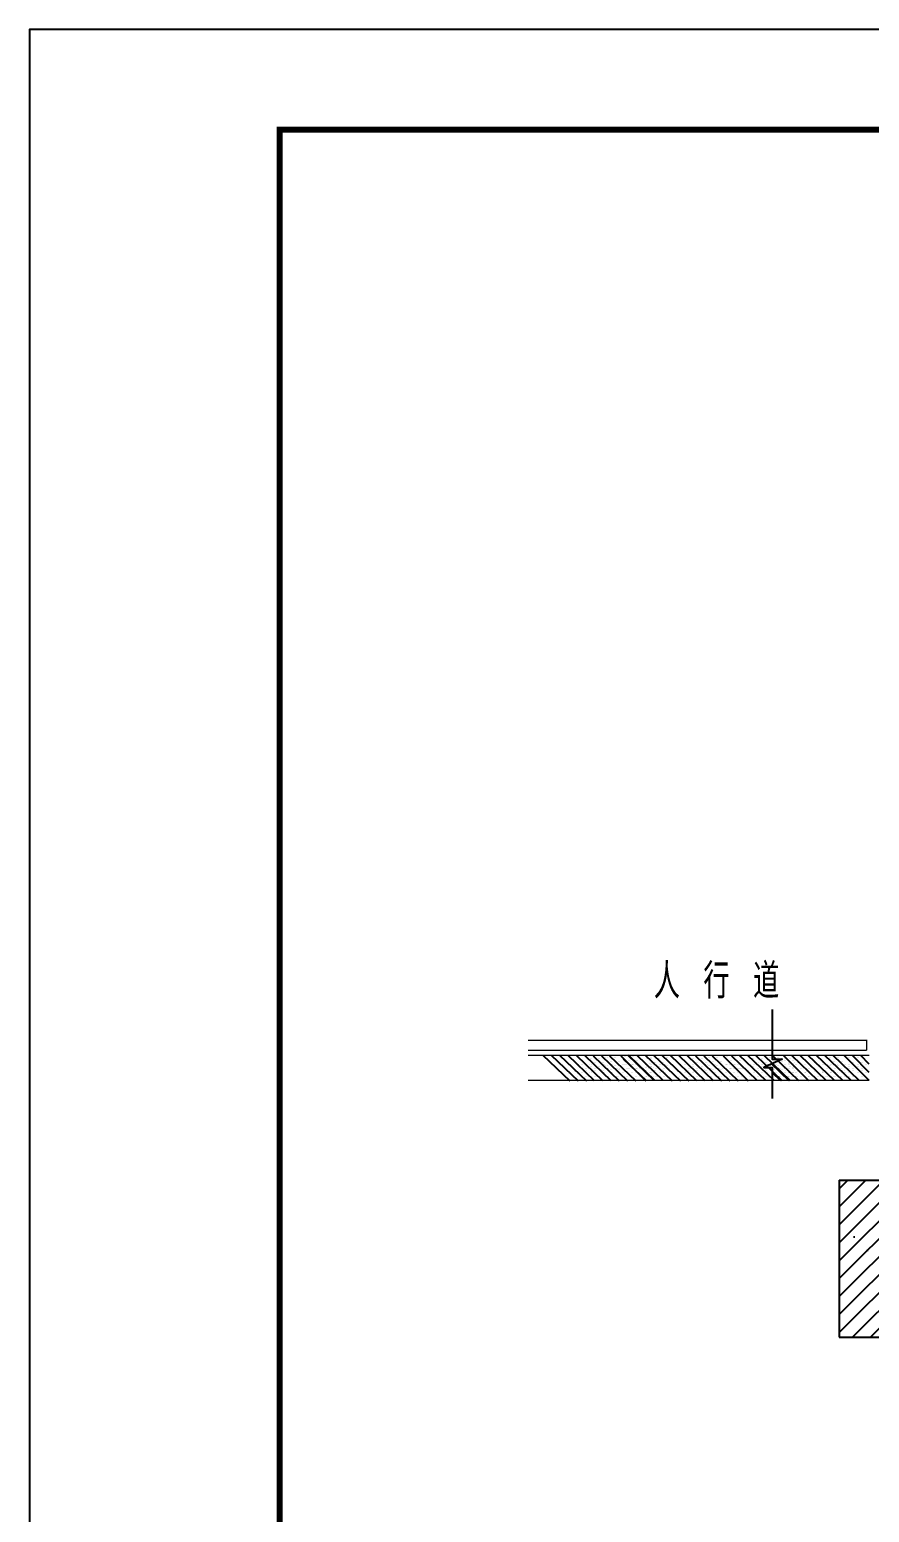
# Model space of a CAD drawing. Extents: x 755 to 3219, y -184 to 287.
# Drawn here: x 2798.8 to 2882.8, y -35.3 to 113 of the extents above; entities that cross this region are included whole.
import ezdxf

# ---------------------------------------------------------------- set-up
doc = ezdxf.new("R2010")
doc.units = 0
for name, color, linetype in [('BX', 4, 'Continuous'), ('LU', 7, 'Continuous'), ('R', 7, 'Continuous'), ('U-ANNO-TTLB', 7, 'Continuous'), ('标注', 7, 'Continuous')]:
    doc.layers.add(name, color=color, linetype=linetype)
doc.styles.add('gpshz', font='txt.shx', dxfattribs={"width": 0.75, "bigfont": 'hztxt.shx'})

msp = doc.modelspace()

# ---------------------------------------------------------------- hatches: boundary and pattern name
h = msp.add_hatch()
h.set_pattern_fill('ANSI31', color=256, scale=0.4, style=0)
h.set_pattern_definition([(45, (-610.9204, 17.6509), (-0.8980256, 0.8980256), [])])
h.paths.add_polyline_path([(2888.78, -2.25), (2888.77, -2.26), (2888.77, -2.08), (2885.89, -2.08), (2885.89, -2.31, -0.421592), (2886.1, -2.51, -1), (2885.7, -2.51, -0.406873), (2885.89, -2.31), (2885.89, -2.08), (2879.77, -2.08), (2879.77, -17.77), (2888.78, -17.77)])
h = msp.add_hatch()
h.set_pattern_fill('AR-SAND', color=256, scale=0.2, style=0)
h.set_pattern_definition([(37.5, (-610.9204, 17.651), (-0.320006, 9.788265), [0, -7.7216, 0, -8.636, 0, -8.255]), (7.5, (-610.92, 17.651), (8.990466, 14.3365), [0, -4.1656, 0, -6.9596, 0, -2.667]), (327.5, (-617.169, 17.651), (15.819847, 0.028744), [0, -2.54, 0, -9.144, 0, -11.938]), (317.5, (-617.169, 17.651), (15.27113, 4.458586), [0, -1.27, 0, -5.9944, 0, -6.858])])
h.paths.add_polyline_path([(2888.77, -2.88), (2888.77, -2.08), (2885.89, -2.08), (2885.89, -2.31, -0.421592), (2886.1, -2.51, -1), (2885.7, -2.51, -0.406873), (2885.89, -2.31), (2885.89, -2.08), (2879.77, -2.08), (2879.77, -17.77), (2888.78, -17.77), (2888.78, -2.88)])

# ---------------------------------------------------------------- linework, layer by layer
at = {"color": 8}
for p, q in [((2852.85, 7.83, 2085.19), (2850.16, 10.42, 2085.19)), ((2853.68, 7.83, 2085.19), (2850.99, 10.42, 2085.19)), ((2854.52, 7.83, 2085.19), (2851.82, 10.42, 2085.19)), ((2855.3, 7.88, 2085.19), (2852.65, 10.42, 2085.19)), ((2861.26, 7.92, 2085.19), (2858.61, 10.45, 2085.19)), ((2862.17, 7.9, 2085.19), (2859.56, 10.4, 2085.19)), ((2863.09, 7.83, 2085.19), (2860.39, 10.42, 2085.19)), ((2863.92, 7.83, 2085.19), (2861.22, 10.42, 2085.19)), ((2864.75, 7.83, 2085.19), (2862.05, 10.42, 2085.19)), ((2865.53, 7.88, 2085.19), (2862.88, 10.42, 2085.19)), ((2872.41, 7.9, 2085.19), (2869.8, 10.4, 2085.19)), ((2873.24, 7.9, 2085.19), (2870.63, 10.4, 2085.19)), ((2878.45, 7.92, 2085.19), (2875.84, 10.42, 2085.19)), ((2879.28, 7.92, 2085.19), (2876.67, 10.42, 2085.19)), ((2880.11, 7.89, 2085.19), (2877.5, 10.39, 2085.19)), ((2880.94, 7.89, 2085.19), (2878.33, 10.39, 2085.19)), ((2881.77, 7.89, 2085.19), (2879.16, 10.39, 2085.19)), ((2882.77, 7.89, 2085.19), (2880.27, 10.39, 2085.19)), ((2882.76, 8.72, 2085.19), (2881.1, 10.39, 2085.19)), ((2882.76, 9.55, 2085.19), (2881.93, 10.39, 2085.19)), ((2852.76, 9.53, 2085.19), (2852.76, 9.53, 2085.19)), ((2852.87, 9.53, 2085.19), (2852.87, 9.53, 2085.19)), ((2853.16, 9.88, 2085.19), (2853.16, 9.88, 2085.19)), ((2853.16, 9.06, 2085.19), (2853.16, 9.06, 2085.19)), ((2853.17, 9.12, 2085.19), (2853.17, 9.12, 2085.19)), ((2853.27, 9.88, 2085.19), (2853.27, 9.88, 2085.19)), ((2853.27, 9.06, 2085.19), (2853.27, 9.06, 2085.19)), ((2853.28, 9.12, 2085.19), (2853.28, 9.12, 2085.19)), ((2856.13, 7.88, 2085.19), (2853.52, 10.38, 2085.19)), ((2853.57, 9.47, 2085.19), (2853.57, 9.47, 2085.19)), ((2853.59, 9.53, 2085.19), (2853.59, 9.53, 2085.19)), ((2853.68, 9.47, 2085.19), (2853.68, 9.47, 2085.19)), ((2853.69, 9.53, 2085.19), (2853.69, 9.53, 2085.19)), ((2853.75, 10.1, 2085.19), (2853.75, 10.1, 2085.19)), ((2853.75, 9.27, 2085.19), (2853.75, 9.27, 2085.19)), ((2853.86, 10.1, 2085.19), (2853.86, 10.1, 2085.19)), ((2853.86, 9.27, 2085.19), (2853.86, 9.27, 2085.19)), ((2853.99, 9.88, 2085.19), (2853.99, 9.88, 2085.19)), ((2853.99, 9.06, 2085.19), (2853.99, 9.06, 2085.19)), ((2854, 9.12, 2085.19), (2854, 9.12, 2085.19)), ((2854.01, 9.53, 2085.19), (2854.01, 9.53, 2085.19)), ((2854.1, 9.88, 2085.19), (2854.1, 9.88, 2085.19)), ((2854.1, 9.06, 2085.19), (2854.1, 9.06, 2085.19)), ((2854.11, 9.12, 2085.19), (2854.11, 9.12, 2085.19)), ((2854.12, 9.53, 2085.19), (2854.12, 9.53, 2085.19)), ((2854.16, 9.68, 2085.19), (2854.16, 9.68, 2085.19)), ((2854.27, 9.68, 2085.19), (2854.27, 9.68, 2085.19)), ((2856.96, 7.88, 2085.19), (2854.35, 10.38, 2085.19)), ((2854.4, 9.47, 2085.19), (2854.4, 9.47, 2085.19)), ((2854.42, 9.12, 2085.19), (2854.42, 9.12, 2085.19)), ((2854.51, 9.47, 2085.19), (2854.51, 9.47, 2085.19)), ((2854.53, 9.12, 2085.19), (2854.53, 9.12, 2085.19)), ((2854.58, 10.1, 2085.19), (2854.58, 10.1, 2085.19)), ((2854.58, 9.27, 2085.19), (2854.58, 9.27, 2085.19)), ((2854.69, 10.1, 2085.19), (2854.69, 10.1, 2085.19)), ((2854.69, 9.27, 2085.19), (2854.69, 9.27, 2085.19)), ((2854.84, 9.53, 2085.19), (2854.84, 9.53, 2085.19)), ((2854.88, 10.12, 2085.19), (2854.88, 10.12, 2085.19)), ((2854.88, 9.29, 2085.19), (2854.88, 9.29, 2085.19)), ((2854.95, 9.53, 2085.19), (2854.95, 9.53, 2085.19)), ((2854.99, 10.12, 2085.19), (2854.99, 10.12, 2085.19)), ((2854.99, 9.68, 2085.19), (2854.99, 9.68, 2085.19)), ((2854.99, 9.29, 2085.19), (2854.99, 9.29, 2085.19)), ((2855.1, 9.68, 2085.19), (2855.1, 9.68, 2085.19)), ((2857.79, 7.85, 2085.19), (2855.18, 10.35, 2085.19)), ((2855.25, 9.12, 2085.19), (2855.25, 9.12, 2085.19)), ((2855.3, 9.71, 2085.19), (2855.3, 9.71, 2085.19)), ((2855.36, 9.12, 2085.19), (2855.36, 9.12, 2085.19)), ((2855.41, 9.71, 2085.19), (2855.41, 9.71, 2085.19)), ((2855.71, 10.12, 2085.19), (2855.71, 10.12, 2085.19)), ((2855.71, 9.29, 2085.19), (2855.71, 9.29, 2085.19)), ((2855.82, 10.12, 2085.19), (2855.82, 10.12, 2085.19)), ((2855.82, 9.29, 2085.19), (2855.82, 9.29, 2085.19)), ((2858.62, 7.85, 2085.19), (2856.01, 10.35, 2085.19)), ((2856.03, 8.97, 2085.19), (2856.03, 8.97, 2085.19)), ((2856.13, 9.71, 2085.19), (2856.13, 9.71, 2085.19)), ((2856.21, 9.53, 2085.19), (2856.21, 9.53, 2085.19)), ((2856.23, 9.71, 2085.19), (2856.23, 9.71, 2085.19)), ((2856.31, 9.53, 2085.19), (2856.31, 9.53, 2085.19)), ((2856.44, 10.21, 2085.19), (2856.44, 10.21, 2085.19)), ((2856.44, 9.39, 2085.19), (2856.44, 9.39, 2085.19)), ((2856.55, 10.21, 2085.19), (2856.55, 10.21, 2085.19)), ((2856.55, 9.39, 2085.19), (2856.55, 9.39, 2085.19)), ((2856.62, 9.12, 2085.19), (2856.62, 9.12, 2085.19)), ((2856.73, 9.12, 2085.19), (2856.73, 9.12, 2085.19)), ((2859.45, 7.85, 2085.19), (2856.84, 10.35, 2085.19)), ((2856.86, 9.8, 2085.19), (2856.86, 9.8, 2085.19)), ((2856.86, 8.97, 2085.19), (2856.86, 8.97, 2085.19)), ((2856.96, 9.8, 2085.19), (2856.96, 9.8, 2085.19)), ((2856.96, 8.97, 2085.19), (2856.96, 8.97, 2085.19)), ((2857.03, 9.53, 2085.19), (2857.03, 9.53, 2085.19)), ((2857.14, 9.53, 2085.19), (2857.14, 9.53, 2085.19)), ((2857.27, 10.21, 2085.19), (2857.27, 10.21, 2085.19)), ((2857.27, 9.39, 2085.19), (2857.27, 9.39, 2085.19)), ((2857.38, 10.21, 2085.19), (2857.38, 10.21, 2085.19)), ((2857.38, 9.39, 2085.19), (2857.38, 9.39, 2085.19)), ((2857.45, 9.12, 2085.19), (2857.45, 9.12, 2085.19)), ((2857.56, 9.12, 2085.19), (2857.56, 9.12, 2085.19)), ((2857.69, 9.8, 2085.19), (2857.69, 9.8, 2085.19)), ((2857.69, 8.97, 2085.19), (2857.69, 8.97, 2085.19)), ((2857.79, 9.8, 2085.19), (2857.79, 9.8, 2085.19)), ((2857.79, 8.97, 2085.19), (2857.79, 8.97, 2085.19)), ((2857.84, 9.07, 2085.19), (2857.84, 9.07, 2085.19)), ((2860.45, 7.85, 2085.19), (2857.95, 10.35, 2085.19)), ((2858.12, 9.53, 2085.19), (2858.12, 9.53, 2085.19)), ((2860.48, 7.87, 2085.19), (2858.2, 10.05, 2085.19)), ((2858.23, 9.53, 2085.19), (2858.23, 9.53, 2085.19)), ((2858.26, 9.48, 2085.19), (2858.26, 9.48, 2085.19)), ((2858.37, 9.48, 2085.19), (2858.37, 9.48, 2085.19)), ((2858.53, 9.12, 2085.19), (2858.53, 9.12, 2085.19)), ((2858.54, 9.53, 2085.19), (2858.54, 9.53, 2085.19)), ((2858.64, 9.12, 2085.19), (2858.64, 9.12, 2085.19)), ((2858.65, 9.53, 2085.19), (2858.65, 9.53, 2085.19)), ((2858.68, 9.89, 2085.19), (2858.68, 9.89, 2085.19)), ((2858.68, 9.07, 2085.19), (2858.68, 9.07, 2085.19)), ((2861.34, 7.9, 2085.19), (2858.78, 10.35, 2085.19)), ((2858.78, 9.89, 2085.19), (2858.78, 9.89, 2085.19)), ((2858.78, 9.07, 2085.19), (2858.78, 9.07, 2085.19)), ((2858.95, 9.53, 2085.19), (2858.95, 9.53, 2085.19)), ((2858.96, 9.12, 2085.19), (2858.96, 9.12, 2085.19)), ((2859.05, 9.53, 2085.19), (2859.05, 9.53, 2085.19)), ((2859.07, 9.12, 2085.19), (2859.07, 9.12, 2085.19)), ((2859.09, 9.48, 2085.19), (2859.09, 9.48, 2085.19)), ((2859.2, 9.48, 2085.19), (2859.2, 9.48, 2085.19)), ((2859.36, 9.12, 2085.19), (2859.36, 9.12, 2085.19)), ((2859.37, 9.53, 2085.19), (2859.37, 9.53, 2085.19)), ((2859.47, 9.12, 2085.19), (2859.47, 9.12, 2085.19)), ((2859.48, 9.53, 2085.19), (2859.48, 9.53, 2085.19)), ((2859.5, 9.89, 2085.19), (2859.5, 9.89, 2085.19)), ((2859.5, 9.07, 2085.19), (2859.5, 9.07, 2085.19)), ((2859.61, 9.89, 2085.19), (2859.61, 9.89, 2085.19)), ((2859.61, 9.07, 2085.19), (2859.61, 9.07, 2085.19)), ((2859.79, 9.12, 2085.19), (2859.79, 9.12, 2085.19)), ((2859.89, 9.12, 2085.19), (2859.89, 9.12, 2085.19)), ((2860.23, 9.72, 2085.19), (2860.23, 9.72, 2085.19)), ((2860.36, 9.51, 2085.19), (2860.36, 9.51, 2085.19)), ((2860.39, 9.16, 2085.19), (2860.39, 9.16, 2085.19)), ((2860.43, 8.92, 2085.19), (2860.43, 8.92, 2085.19)), ((2860.47, 9.51, 2085.19), (2860.47, 9.51, 2085.19)), ((2860.49, 9.16, 2085.19), (2860.49, 9.16, 2085.19)), ((2860.54, 10.14, 2085.19), (2860.54, 10.14, 2085.19)), ((2860.54, 9.31, 2085.19), (2860.54, 9.31, 2085.19)), ((2860.65, 10.14, 2085.19), (2860.65, 10.14, 2085.19)), ((2860.65, 9.31, 2085.19), (2860.65, 9.31, 2085.19)), ((2860.75, 9.2, 2085.19), (2860.73, 9.22, 2085.19)), ((2860.8, 9.57, 2085.19), (2860.8, 9.57, 2085.19)), ((2860.85, 10.16, 2085.19), (2860.85, 10.16, 2085.19)), ((2860.85, 9.33, 2085.19), (2860.85, 9.33, 2085.19)), ((2860.88, 10.12, 2085.19), (2860.88, 10.12, 2085.19)), ((2860.88, 9.29, 2085.19), (2860.88, 9.29, 2085.19)), ((2860.91, 9.57, 2085.19), (2860.91, 9.57, 2085.19)), ((2860.93, 9.53, 2085.19), (2860.93, 9.53, 2085.19)), ((2860.95, 10.16, 2085.19), (2860.95, 10.16, 2085.19)), ((2860.95, 9.72, 2085.19), (2860.95, 9.72, 2085.19)), ((2860.95, 9.33, 2085.19), (2860.95, 9.33, 2085.19)), ((2860.99, 10.12, 2085.19), (2860.99, 10.12, 2085.19)), ((2860.99, 9.29, 2085.19), (2860.99, 9.29, 2085.19)), ((2861.04, 9.53, 2085.19), (2861.04, 9.53, 2085.19)), ((2861.06, 9.72, 2085.19), (2861.06, 9.72, 2085.19)), ((2861.21, 9.16, 2085.19), (2861.21, 9.16, 2085.19)), ((2861.26, 9.75, 2085.19), (2861.26, 9.75, 2085.19)), ((2861.26, 8.92, 2085.19), (2861.26, 8.92, 2085.19)), ((2861.3, 9.71, 2085.19), (2861.3, 9.71, 2085.19)), ((2861.35, 9.12, 2085.19), (2861.35, 9.12, 2085.19)), ((2861.4, 9.71, 2085.19), (2861.4, 9.71, 2085.19)), ((2861.45, 9.12, 2085.19), (2861.45, 9.12, 2085.19)), ((2861.66, 9.2, 2085.19), (2861.64, 9.22, 2085.19)), ((2861.71, 10.12, 2085.19), (2861.71, 10.12, 2085.19)), ((2861.71, 9.29, 2085.19), (2861.71, 9.29, 2085.19)), ((2861.76, 9.53, 2085.19), (2861.76, 9.53, 2085.19)), ((2861.82, 10.12, 2085.19), (2861.82, 10.12, 2085.19)), ((2861.82, 9.29, 2085.19), (2861.82, 9.29, 2085.19)), ((2861.87, 9.53, 2085.19), (2861.87, 9.53, 2085.19)), ((2862.12, 8.97, 2085.19), (2862.12, 8.97, 2085.19)), ((2862.13, 9.71, 2085.19), (2862.13, 9.71, 2085.19)), ((2862.18, 9.12, 2085.19), (2862.18, 9.12, 2085.19)), ((2862.23, 9.71, 2085.19), (2862.23, 9.71, 2085.19)), ((2862.28, 9.53, 2085.19), (2862.28, 9.53, 2085.19)), ((2862.28, 9.12, 2085.19), (2862.28, 9.12, 2085.19)), ((2862.38, 9.53, 2085.19), (2862.38, 9.53, 2085.19)), ((2862.54, 10.21, 2085.19), (2862.54, 10.21, 2085.19)), ((2862.54, 9.39, 2085.19), (2862.54, 9.39, 2085.19)), ((2862.64, 10.21, 2085.19), (2862.64, 10.21, 2085.19)), ((2862.64, 9.39, 2085.19), (2862.64, 9.39, 2085.19)), ((2862.69, 9.12, 2085.19), (2862.69, 9.12, 2085.19)), ((2862.8, 9.12, 2085.19), (2862.8, 9.12, 2085.19)), ((2863, 9.53, 2085.19), (2863, 9.53, 2085.19)), ((2863.1, 9.53, 2085.19), (2863.1, 9.53, 2085.19)), ((2863.4, 9.88, 2085.19), (2863.4, 9.88, 2085.19)), ((2863.4, 9.06, 2085.19), (2863.4, 9.06, 2085.19)), ((2863.41, 9.12, 2085.19), (2863.41, 9.12, 2085.19)), ((2863.5, 9.88, 2085.19), (2863.5, 9.88, 2085.19)), ((2863.5, 9.06, 2085.19), (2863.5, 9.06, 2085.19)), ((2863.52, 9.12, 2085.19), (2863.52, 9.12, 2085.19)), ((2866.36, 7.88, 2085.19), (2863.76, 10.38, 2085.19)), ((2863.81, 9.47, 2085.19), (2863.81, 9.47, 2085.19)), ((2863.82, 9.53, 2085.19), (2863.82, 9.53, 2085.19)), ((2863.92, 9.47, 2085.19), (2863.92, 9.47, 2085.19)), ((2863.93, 9.53, 2085.19), (2863.93, 9.53, 2085.19)), ((2863.99, 10.1, 2085.19), (2863.99, 10.1, 2085.19)), ((2863.99, 9.27, 2085.19), (2863.99, 9.27, 2085.19)), ((2864.09, 10.1, 2085.19), (2864.09, 10.1, 2085.19)), ((2864.09, 9.27, 2085.19), (2864.09, 9.27, 2085.19)), ((2864.23, 9.88, 2085.19), (2864.23, 9.88, 2085.19)), ((2864.23, 9.06, 2085.19), (2864.23, 9.06, 2085.19)), ((2864.24, 9.12, 2085.19), (2864.24, 9.12, 2085.19)), ((2864.25, 9.53, 2085.19), (2864.25, 9.53, 2085.19)), ((2864.33, 9.88, 2085.19), (2864.33, 9.88, 2085.19)), ((2864.33, 9.06, 2085.19), (2864.33, 9.06, 2085.19)), ((2864.35, 9.53, 2085.19), (2864.35, 9.53, 2085.19)), ((2864.35, 9.12, 2085.19), (2864.35, 9.12, 2085.19)), ((2864.4, 9.68, 2085.19), (2864.4, 9.68, 2085.19)), ((2864.51, 9.68, 2085.19), (2864.51, 9.68, 2085.19)), ((2867.19, 7.88, 2085.19), (2864.59, 10.38, 2085.19)), ((2864.64, 9.47, 2085.19), (2864.64, 9.47, 2085.19)), ((2864.66, 9.12, 2085.19), (2864.66, 9.12, 2085.19)), ((2864.75, 9.47, 2085.19), (2864.75, 9.47, 2085.19)), ((2864.77, 9.12, 2085.19), (2864.77, 9.12, 2085.19)), ((2864.82, 10.1, 2085.19), (2864.82, 10.1, 2085.19)), ((2864.82, 9.27, 2085.19), (2864.82, 9.27, 2085.19)), ((2864.92, 10.1, 2085.19), (2864.92, 10.1, 2085.19)), ((2864.92, 9.27, 2085.19), (2864.92, 9.27, 2085.19)), ((2865.08, 9.53, 2085.19), (2865.08, 9.53, 2085.19)), ((2865.12, 10.12, 2085.19), (2865.12, 10.12, 2085.19)), ((2865.12, 9.29, 2085.19), (2865.12, 9.29, 2085.19)), ((2865.18, 9.53, 2085.19), (2865.18, 9.53, 2085.19)), ((2865.23, 10.12, 2085.19), (2865.23, 10.12, 2085.19)), ((2865.23, 9.68, 2085.19), (2865.23, 9.68, 2085.19)), ((2865.23, 9.29, 2085.19), (2865.23, 9.29, 2085.19)), ((2865.34, 9.68, 2085.19), (2865.34, 9.68, 2085.19)), ((2868.03, 7.85, 2085.19), (2865.42, 10.35, 2085.19)), ((2865.49, 9.12, 2085.19), (2865.49, 9.12, 2085.19)), ((2865.53, 9.71, 2085.19), (2865.53, 9.71, 2085.19)), ((2865.6, 9.12, 2085.19), (2865.6, 9.12, 2085.19)), ((2865.64, 9.71, 2085.19), (2865.64, 9.71, 2085.19)), ((2865.95, 10.12, 2085.19), (2865.95, 10.12, 2085.19)), ((2865.95, 9.29, 2085.19), (2865.95, 9.29, 2085.19)), ((2866.06, 10.12, 2085.19), (2866.06, 10.12, 2085.19)), ((2866.06, 9.29, 2085.19), (2866.06, 9.29, 2085.19)), ((2868.86, 7.85, 2085.19), (2866.25, 10.35, 2085.19)), ((2866.26, 8.97, 2085.19), (2866.26, 8.97, 2085.19)), ((2866.36, 9.71, 2085.19), (2866.36, 9.71, 2085.19)), ((2866.44, 9.53, 2085.19), (2866.44, 9.53, 2085.19)), ((2866.47, 9.71, 2085.19), (2866.47, 9.71, 2085.19)), ((2866.55, 9.53, 2085.19), (2866.55, 9.53, 2085.19)), ((2866.68, 10.21, 2085.19), (2866.68, 10.21, 2085.19)), ((2866.68, 9.39, 2085.19), (2866.68, 9.39, 2085.19)), ((2866.79, 10.21, 2085.19), (2866.79, 10.21, 2085.19)), ((2866.79, 9.39, 2085.19), (2866.79, 9.39, 2085.19)), ((2866.86, 9.12, 2085.19), (2866.86, 9.12, 2085.19)), ((2866.96, 9.12, 2085.19), (2866.96, 9.12, 2085.19)), ((2869.69, 7.85, 2085.19), (2867.08, 10.35, 2085.19)), ((2867.09, 9.8, 2085.19), (2867.09, 9.8, 2085.19)), ((2867.09, 8.97, 2085.19), (2867.09, 8.97, 2085.19)), ((2867.2, 9.8, 2085.19), (2867.2, 9.8, 2085.19)), ((2867.2, 8.97, 2085.19), (2867.2, 8.97, 2085.19)), ((2867.27, 9.53, 2085.19), (2867.27, 9.53, 2085.19)), ((2867.38, 9.53, 2085.19), (2867.38, 9.53, 2085.19)), ((2867.51, 10.21, 2085.19), (2867.51, 10.21, 2085.19)), ((2867.51, 9.39, 2085.19), (2867.51, 9.39, 2085.19)), ((2867.61, 10.21, 2085.19), (2867.61, 10.21, 2085.19)), ((2867.61, 9.39, 2085.19), (2867.61, 9.39, 2085.19)), ((2867.69, 9.12, 2085.19), (2867.69, 9.12, 2085.19)), ((2867.79, 9.12, 2085.19), (2867.79, 9.12, 2085.19)), ((2867.92, 9.8, 2085.19), (2867.92, 9.8, 2085.19)), ((2867.92, 8.97, 2085.19), (2867.92, 8.97, 2085.19)), ((2868.03, 9.8, 2085.19), (2868.03, 9.8, 2085.19)), ((2868.03, 8.97, 2085.19), (2868.03, 8.97, 2085.19)), ((2868.08, 9.07, 2085.19), (2868.08, 9.07, 2085.19)), ((2870.69, 7.85, 2085.19), (2868.19, 10.35, 2085.19)), ((2868.36, 9.53, 2085.19), (2868.36, 9.53, 2085.19)), ((2868.46, 9.53, 2085.19), (2868.46, 9.53, 2085.19)), ((2868.5, 9.48, 2085.19), (2868.5, 9.48, 2085.19)), ((2868.6, 9.48, 2085.19), (2868.6, 9.48, 2085.19)), ((2868.77, 9.12, 2085.19), (2868.77, 9.12, 2085.19)), ((2868.78, 9.53, 2085.19), (2868.78, 9.53, 2085.19)), ((2868.88, 9.12, 2085.19), (2868.88, 9.12, 2085.19)), ((2868.89, 9.53, 2085.19), (2868.89, 9.53, 2085.19)), ((2868.91, 9.89, 2085.19), (2868.91, 9.89, 2085.19)), ((2868.91, 9.07, 2085.19), (2868.91, 9.07, 2085.19)), ((2871.57, 7.9, 2085.19), (2869.02, 10.35, 2085.19)), ((2869.02, 9.89, 2085.19), (2869.02, 9.89, 2085.19)), ((2869.02, 9.07, 2085.19), (2869.02, 9.07, 2085.19)), ((2869.18, 9.53, 2085.19), (2869.18, 9.53, 2085.19)), ((2869.2, 9.12, 2085.19), (2869.2, 9.12, 2085.19)), ((2869.29, 9.53, 2085.19), (2869.29, 9.53, 2085.19)), ((2869.3, 9.12, 2085.19), (2869.3, 9.12, 2085.19)), ((2869.33, 9.48, 2085.19), (2869.33, 9.48, 2085.19)), ((2869.43, 9.48, 2085.19), (2869.43, 9.48, 2085.19)), ((2869.6, 9.12, 2085.19), (2869.6, 9.12, 2085.19)), ((2869.61, 9.53, 2085.19), (2869.61, 9.53, 2085.19)), ((2869.71, 9.12, 2085.19), (2869.71, 9.12, 2085.19)), ((2869.72, 9.53, 2085.19), (2869.72, 9.53, 2085.19)), ((2869.74, 9.89, 2085.19), (2869.74, 9.89, 2085.19)), ((2869.74, 9.07, 2085.19), (2869.74, 9.07, 2085.19)), ((2869.85, 9.89, 2085.19), (2869.85, 9.89, 2085.19)), ((2869.85, 9.07, 2085.19), (2869.85, 9.07, 2085.19)), ((2870.02, 9.12, 2085.19), (2870.02, 9.12, 2085.19)), ((2870.13, 9.12, 2085.19), (2870.13, 9.12, 2085.19)), ((2871.12, 10.12, 2085.19), (2871.12, 10.12, 2085.19)), ((2871.12, 9.29, 2085.19), (2871.12, 9.29, 2085.19)), ((2871.17, 9.53, 2085.19), (2871.17, 9.53, 2085.19)), ((2871.23, 10.12, 2085.19), (2871.23, 10.12, 2085.19)), ((2871.23, 9.29, 2085.19), (2871.23, 9.29, 2085.19)), ((2871.28, 9.53, 2085.19), (2871.28, 9.53, 2085.19)), ((2874.07, 7.87, 2085.19), (2871.46, 10.37, 2085.19)), ((2871.53, 9.71, 2085.19), (2871.53, 9.71, 2085.19)), ((2871.58, 9.12, 2085.19), (2871.58, 9.12, 2085.19)), ((2871.64, 9.71, 2085.19), (2871.64, 9.71, 2085.19)), ((2871.69, 9.12, 2085.19), (2871.69, 9.12, 2085.19)), ((2871.95, 10.12, 2085.19), (2871.95, 10.12, 2085.19)), ((2871.95, 9.29, 2085.19), (2871.95, 9.29, 2085.19)), ((2872, 9.53, 2085.19), (2872, 9.53, 2085.19)), ((2872.05, 10.12, 2085.19), (2872.05, 10.12, 2085.19)), ((2872.05, 9.29, 2085.19), (2872.05, 9.29, 2085.19)), ((2872.1, 9.53, 2085.19), (2872.1, 9.53, 2085.19)), ((2874.9, 7.87, 2085.19), (2872.29, 10.37, 2085.19)), ((2872.36, 9.71, 2085.19), (2872.36, 9.71, 2085.19)), ((2872.36, 8.97, 2085.19), (2872.36, 8.97, 2085.19)), ((2872.41, 9.12, 2085.19), (2872.41, 9.12, 2085.19)), ((2872.47, 9.71, 2085.19), (2872.47, 9.71, 2085.19)), ((2872.51, 9.53, 2085.19), (2872.51, 9.53, 2085.19)), ((2872.52, 9.12, 2085.19), (2872.52, 9.12, 2085.19)), ((2872.62, 9.53, 2085.19), (2872.62, 9.53, 2085.19)), ((2872.77, 10.21, 2085.19), (2872.77, 10.21, 2085.19)), ((2872.77, 9.39, 2085.19), (2872.77, 9.39, 2085.19)), ((2872.88, 10.21, 2085.19), (2872.88, 10.21, 2085.19)), ((2872.88, 9.39, 2085.19), (2872.88, 9.39, 2085.19)), ((2872.93, 9.12, 2085.19), (2872.93, 9.12, 2085.19)), ((2874.76, 7.87, 2085.19), (2872.99, 9.56, 2085.19)), ((2873.03, 9.12, 2085.19), (2873.03, 9.12, 2085.19)), ((2875.73, 7.87, 2085.19), (2873.12, 10.37, 2085.19)), ((2873.19, 9.8, 2085.19), (2873.19, 9.8, 2085.19)), ((2873.19, 8.97, 2085.19), (2873.19, 8.97, 2085.19)), ((2873.29, 9.8, 2085.19), (2873.29, 9.8, 2085.19)), ((2873.29, 8.97, 2085.19), (2873.29, 8.97, 2085.19)), ((2873.34, 9.53, 2085.19), (2873.34, 9.53, 2085.19)), ((2873.45, 9.53, 2085.19), (2873.45, 9.53, 2085.19)), ((2873.6, 10.21, 2085.19), (2873.6, 10.21, 2085.19)), ((2873.6, 9.39, 2085.19), (2873.6, 9.39, 2085.19)), ((2873.71, 10.21, 2085.19), (2873.71, 10.21, 2085.19)), ((2873.71, 9.39, 2085.19), (2873.71, 9.39, 2085.19)), ((2873.76, 9.12, 2085.19), (2873.76, 9.12, 2085.19)), ((2873.83, 9.57, 2085.19), (2873.83, 9.57, 2085.19)), ((2873.86, 9.12, 2085.19), (2873.86, 9.12, 2085.19)), ((2873.94, 9.57, 2085.19), (2873.94, 9.57, 2085.19)), ((2874.01, 9.8, 2085.19), (2874.01, 9.8, 2085.19)), ((2874.01, 8.97, 2085.19), (2874.01, 8.97, 2085.19)), ((2874.12, 9.8, 2085.19), (2874.12, 9.8, 2085.19)), ((2874.12, 8.97, 2085.19), (2874.12, 8.97, 2085.19)), ((2876.73, 7.87, 2085.19), (2874.23, 10.37, 2085.19)), ((2874.24, 9.92, 2085.19), (2874.24, 9.92, 2085.19)), ((2874.24, 9.53, 2085.19), (2874.24, 9.53, 2085.19)), ((2874.24, 9.09, 2085.19), (2874.24, 9.09, 2085.19)), ((2874.25, 9.16, 2085.19), (2874.25, 9.16, 2085.19)), ((2874.31, 10.1, 2085.19), (2874.31, 10.1, 2085.19)), ((2874.31, 9.27, 2085.19), (2874.31, 9.27, 2085.19)), ((2874.34, 9.92, 2085.19), (2874.34, 9.92, 2085.19)), ((2874.34, 9.53, 2085.19), (2874.34, 9.53, 2085.19)), ((2874.34, 9.09, 2085.19), (2874.34, 9.09, 2085.19)), ((2874.36, 9.16, 2085.19), (2874.36, 9.16, 2085.19)), ((2874.41, 10.1, 2085.19), (2874.41, 10.1, 2085.19)), ((2874.41, 9.27, 2085.19), (2874.41, 9.27, 2085.19)), ((2874.65, 9.51, 2085.19), (2874.65, 9.51, 2085.19)), ((2874.65, 9.12, 2085.19), (2874.65, 9.12, 2085.19)), ((2874.66, 9.57, 2085.19), (2874.66, 9.57, 2085.19)), ((2874.72, 9.68, 2085.19), (2874.72, 9.68, 2085.19)), ((2874.76, 9.51, 2085.19), (2874.76, 9.51, 2085.19)), ((2874.76, 9.12, 2085.19), (2874.76, 9.12, 2085.19)), ((2874.77, 9.57, 2085.19), (2874.77, 9.57, 2085.19)), ((2874.83, 10.14, 2085.19), (2874.83, 10.14, 2085.19)), ((2874.83, 9.68, 2085.19), (2874.83, 9.68, 2085.19)), ((2874.83, 9.31, 2085.19), (2874.83, 9.31, 2085.19)), ((2874.93, 10.14, 2085.19), (2874.93, 10.14, 2085.19)), ((2874.93, 9.31, 2085.19), (2874.93, 9.31, 2085.19)), ((2877.62, 7.92, 2085.19), (2875.06, 10.37, 2085.19)), ((2875.06, 9.92, 2085.19), (2875.06, 9.92, 2085.19)), ((2875.06, 9.53, 2085.19), (2875.06, 9.53, 2085.19)), ((2875.06, 9.09, 2085.19), (2875.06, 9.09, 2085.19)), ((2875.08, 9.16, 2085.19), (2875.08, 9.16, 2085.19)), ((2875.09, 9.57, 2085.19), (2875.09, 9.57, 2085.19)), ((2875.14, 10.1, 2085.19), (2875.14, 10.1, 2085.19)), ((2875.14, 9.27, 2085.19), (2875.14, 9.27, 2085.19)), ((2875.17, 9.92, 2085.19), (2875.17, 9.92, 2085.19)), ((2875.17, 9.53, 2085.19), (2875.17, 9.53, 2085.19)), ((2875.17, 9.09, 2085.19), (2875.17, 9.09, 2085.19)), ((2875.18, 9.16, 2085.19), (2875.18, 9.16, 2085.19)), ((2875.19, 9.57, 2085.19), (2875.19, 9.57, 2085.19)), ((2875.24, 10.1, 2085.19), (2875.24, 10.1, 2085.19)), ((2875.24, 9.72, 2085.19), (2875.24, 9.72, 2085.19)), ((2875.24, 9.27, 2085.19), (2875.24, 9.27, 2085.19)), ((2875.42, 9.53, 2085.19), (2875.42, 9.53, 2085.19)), ((2875.48, 9.12, 2085.19), (2875.48, 9.12, 2085.19)), ((2875.53, 9.53, 2085.19), (2875.53, 9.53, 2085.19)), ((2875.55, 9.68, 2085.19), (2875.55, 9.68, 2085.19)), ((2875.59, 9.12, 2085.19), (2875.59, 9.12, 2085.19)), ((2875.66, 9.68, 2085.19), (2875.66, 9.68, 2085.19)), ((2875.84, 9.12, 2085.19), (2875.84, 9.12, 2085.19)), ((2875.94, 9.12, 2085.19), (2875.94, 9.12, 2085.19)), ((2876.25, 9.53, 2085.19), (2876.25, 9.53, 2085.19)), ((2876.36, 9.53, 2085.19), (2876.36, 9.53, 2085.19)), ((2876.67, 9.12, 2085.19), (2876.67, 9.12, 2085.19)), ((2876.77, 9.12, 2085.19), (2876.77, 9.12, 2085.19)), ((2876.86, 10.1, 2085.19), (2876.86, 10.1, 2085.19)), ((2876.86, 9.27, 2085.19), (2876.86, 9.27, 2085.19)), ((2876.96, 10.1, 2085.19), (2876.96, 10.1, 2085.19)), ((2876.96, 9.27, 2085.19), (2876.96, 9.27, 2085.19)), ((2877.27, 9.68, 2085.19), (2877.27, 9.68, 2085.19)), ((2877.38, 9.68, 2085.19), (2877.38, 9.68, 2085.19)), ((2877.69, 10.1, 2085.19), (2877.69, 10.1, 2085.19)), ((2877.69, 9.27, 2085.19), (2877.69, 9.27, 2085.19)), ((2877.79, 10.1, 2085.19), (2877.79, 10.1, 2085.19)), ((2877.79, 9.27, 2085.19), (2877.79, 9.27, 2085.19)), ((2878.06, 9.53, 2085.19), (2878.06, 9.53, 2085.19)), ((2878.1, 9.68, 2085.19), (2878.1, 9.68, 2085.19)), ((2878.17, 9.53, 2085.19), (2878.17, 9.53, 2085.19)), ((2878.21, 9.68, 2085.19), (2878.21, 9.68, 2085.19)), ((2878.33, 8.95, 2085.19), (2878.33, 8.95, 2085.19)), ((2878.48, 9.12, 2085.19), (2878.48, 9.12, 2085.19)), ((2878.58, 9.12, 2085.19), (2878.58, 9.12, 2085.19)), ((2878.75, 10.19, 2085.19), (2878.75, 10.19, 2085.19)), ((2878.75, 9.36, 2085.19), (2878.75, 9.36, 2085.19)), ((2878.85, 10.19, 2085.19), (2878.85, 10.19, 2085.19)), ((2878.85, 9.36, 2085.19), (2878.85, 9.36, 2085.19)), ((2878.89, 9.53, 2085.19), (2878.89, 9.53, 2085.19)), ((2879, 9.53, 2085.19), (2879, 9.53, 2085.19)), ((2879.16, 9.78, 2085.19), (2879.16, 9.78, 2085.19)), ((2879.16, 8.95, 2085.19), (2879.16, 8.95, 2085.19)), ((2879.27, 9.78, 2085.19), (2879.27, 9.78, 2085.19)), ((2879.27, 8.95, 2085.19), (2879.27, 8.95, 2085.19)), ((2879.3, 9.12, 2085.19), (2879.3, 9.12, 2085.19)), ((2879.41, 9.12, 2085.19), (2879.41, 9.12, 2085.19)), ((2879.43, 9.53, 2085.19), (2879.43, 9.53, 2085.19)), ((2879.54, 9.53, 2085.19), (2879.54, 9.53, 2085.19)), ((2879.58, 10.19, 2085.19), (2879.58, 10.19, 2085.19)), ((2879.58, 9.36, 2085.19), (2879.58, 9.36, 2085.19)), ((2879.68, 10.19, 2085.19), (2879.68, 10.19, 2085.19)), ((2879.68, 9.36, 2085.19), (2879.68, 9.36, 2085.19)), ((2879.85, 9.12, 2085.19), (2879.85, 9.12, 2085.19)), ((2879.95, 9.12, 2085.19), (2879.95, 9.12, 2085.19)), ((2879.99, 9.78, 2085.19), (2879.99, 9.78, 2085.19)), ((2879.99, 8.95, 2085.19), (2879.99, 8.95, 2085.19)), ((2880.1, 9.78, 2085.19), (2880.1, 9.78, 2085.19)), ((2880.1, 8.95, 2085.19), (2880.1, 8.95, 2085.19)), ((2880.26, 9.53, 2085.19), (2880.26, 9.53, 2085.19)), ((2880.3, 8.92, 2085.19), (2880.3, 8.92, 2085.19)), ((2880.37, 9.53, 2085.19), (2880.37, 9.53, 2085.19)), ((2880.67, 9.12, 2085.19), (2880.67, 9.12, 2085.19)), ((2880.71, 10.17, 2085.19), (2880.71, 10.17, 2085.19)), ((2880.71, 9.53, 2085.19), (2880.71, 9.53, 2085.19)), ((2880.71, 9.34, 2085.19), (2880.71, 9.34, 2085.19)), ((2880.78, 9.12, 2085.19), (2880.78, 9.12, 2085.19)), ((2880.82, 10.17, 2085.19), (2880.82, 10.17, 2085.19)), ((2880.82, 9.53, 2085.19), (2880.82, 9.53, 2085.19)), ((2880.82, 9.34, 2085.19), (2880.82, 9.34, 2085.19)), ((2881.13, 9.75, 2085.19), (2881.13, 9.75, 2085.19)), ((2881.13, 9.12, 2085.19), (2881.13, 9.12, 2085.19)), ((2881.13, 8.92, 2085.19), (2881.13, 8.92, 2085.19)), ((2881.23, 9.75, 2085.19), (2881.23, 9.75, 2085.19)), ((2881.23, 9.12, 2085.19), (2881.23, 9.12, 2085.19)), ((2881.23, 8.92, 2085.19), (2881.23, 8.92, 2085.19)), ((2881.54, 10.17, 2085.19), (2881.54, 10.17, 2085.19)), ((2881.54, 9.53, 2085.19), (2881.54, 9.53, 2085.19)), ((2881.54, 9.34, 2085.19), (2881.54, 9.34, 2085.19)), ((2881.65, 10.17, 2085.19), (2881.65, 10.17, 2085.19)), ((2881.65, 9.53, 2085.19), (2881.65, 9.53, 2085.19)), ((2881.65, 9.34, 2085.19), (2881.65, 9.34, 2085.19)), ((2881.96, 9.75, 2085.19), (2881.96, 9.75, 2085.19)), ((2881.96, 9.12, 2085.19), (2881.96, 9.12, 2085.19)), ((2881.96, 8.92, 2085.19), (2881.96, 8.92, 2085.19)), ((2882.06, 9.75, 2085.19), (2882.06, 9.75, 2085.19)), ((2882.06, 9.12, 2085.19), (2882.06, 9.12, 2085.19)), ((2882.06, 8.92, 2085.19), (2882.06, 8.92, 2085.19)), ((2882.37, 9.53, 2085.19), (2882.37, 9.53, 2085.19)), ((2882.48, 9.53, 2085.19), (2882.48, 9.53, 2085.19)), ((2852.74, 8.64, 2085.19), (2852.74, 8.64, 2085.19)), ((2852.76, 8.7, 2085.19), (2852.76, 8.7, 2085.19)), ((2852.87, 8.7, 2085.19), (2852.87, 8.7, 2085.19)), ((2853.17, 8.29, 2085.19), (2853.17, 8.29, 2085.19)), ((2853.28, 8.29, 2085.19), (2853.28, 8.29, 2085.19)), ((2853.33, 8.85, 2085.19), (2853.33, 8.85, 2085.19)), ((2853.57, 8.64, 2085.19), (2853.57, 8.64, 2085.19)), ((2853.59, 8.7, 2085.19), (2853.59, 8.7, 2085.19)), ((2853.59, 8.29, 2085.19), (2853.59, 8.29, 2085.19)), ((2853.68, 8.64, 2085.19), (2853.68, 8.64, 2085.19)), ((2853.69, 8.7, 2085.19), (2853.69, 8.7, 2085.19)), ((2854, 8.29, 2085.19), (2854, 8.29, 2085.19)), ((2854.01, 8.7, 2085.19), (2854.01, 8.7, 2085.19)), ((2854.11, 8.29, 2085.19), (2854.11, 8.29, 2085.19)), ((2854.12, 8.7, 2085.19), (2854.12, 8.7, 2085.19)), ((2854.16, 8.85, 2085.19), (2854.16, 8.85, 2085.19)), ((2854.27, 8.85, 2085.19), (2854.27, 8.85, 2085.19)), ((2854.4, 8.64, 2085.19), (2854.4, 8.64, 2085.19)), ((2854.42, 8.29, 2085.19), (2854.42, 8.29, 2085.19)), ((2854.47, 8.88, 2085.19), (2854.47, 8.88, 2085.19)), ((2854.51, 8.64, 2085.19), (2854.51, 8.64, 2085.19)), ((2854.53, 8.29, 2085.19), (2854.53, 8.29, 2085.19)), ((2854.84, 8.7, 2085.19), (2854.84, 8.7, 2085.19)), ((2854.95, 8.7, 2085.19), (2854.95, 8.7, 2085.19)), ((2854.99, 8.85, 2085.19), (2854.99, 8.85, 2085.19)), ((2855.1, 8.85, 2085.19), (2855.1, 8.85, 2085.19)), ((2855.25, 8.29, 2085.19), (2855.25, 8.29, 2085.19)), ((2855.3, 8.88, 2085.19), (2855.3, 8.88, 2085.19)), ((2855.36, 8.29, 2085.19), (2855.36, 8.29, 2085.19)), ((2855.41, 8.88, 2085.19), (2855.41, 8.88, 2085.19)), ((2855.79, 8.29, 2085.19), (2855.79, 8.29, 2085.19)), ((2856.13, 8.88, 2085.19), (2856.13, 8.88, 2085.19)), ((2856.21, 8.7, 2085.19), (2856.21, 8.7, 2085.19)), ((2856.23, 8.88, 2085.19), (2856.23, 8.88, 2085.19)), ((2856.31, 8.7, 2085.19), (2856.31, 8.7, 2085.19)), ((2856.62, 8.29, 2085.19), (2856.62, 8.29, 2085.19)), ((2856.73, 8.29, 2085.19), (2856.73, 8.29, 2085.19)), ((2857.03, 8.7, 2085.19), (2857.03, 8.7, 2085.19)), ((2857.14, 8.7, 2085.19), (2857.14, 8.7, 2085.19)), ((2857.45, 8.29, 2085.19), (2857.45, 8.29, 2085.19)), ((2857.56, 8.29, 2085.19), (2857.56, 8.29, 2085.19)), ((2857.7, 8.29, 2085.19), (2857.7, 8.29, 2085.19)), ((2858.12, 8.7, 2085.19), (2858.12, 8.7, 2085.19)), ((2858.13, 8.29, 2085.19), (2858.13, 8.29, 2085.19)), ((2858.23, 8.7, 2085.19), (2858.23, 8.7, 2085.19)), ((2858.53, 8.29, 2085.19), (2858.53, 8.29, 2085.19)), ((2858.54, 8.7, 2085.19), (2858.54, 8.7, 2085.19)), ((2858.64, 8.29, 2085.19), (2858.64, 8.29, 2085.19)), ((2858.65, 8.7, 2085.19), (2858.65, 8.7, 2085.19)), ((2858.95, 8.7, 2085.19), (2858.95, 8.7, 2085.19)), ((2858.96, 8.29, 2085.19), (2858.96, 8.29, 2085.19)), ((2859.05, 8.7, 2085.19), (2859.05, 8.7, 2085.19)), ((2859.07, 8.29, 2085.19), (2859.07, 8.29, 2085.19)), ((2859.36, 8.29, 2085.19), (2859.36, 8.29, 2085.19)), ((2859.37, 8.7, 2085.19), (2859.37, 8.7, 2085.19)), ((2859.47, 8.29, 2085.19), (2859.47, 8.29, 2085.19)), ((2859.48, 8.7, 2085.19), (2859.48, 8.7, 2085.19)), ((2859.79, 8.29, 2085.19), (2859.79, 8.29, 2085.19)), ((2859.89, 8.29, 2085.19), (2859.89, 8.29, 2085.19)), ((2860.23, 8.89, 2085.19), (2860.23, 8.89, 2085.19)), ((2860.36, 8.68, 2085.19), (2860.36, 8.68, 2085.19)), ((2860.39, 8.33, 2085.19), (2860.39, 8.33, 2085.19)), ((2860.47, 8.88, 2085.19), (2860.47, 8.88, 2085.19)), ((2860.47, 8.68, 2085.19), (2860.47, 8.68, 2085.19)), ((2860.49, 8.33, 2085.19), (2860.49, 8.33, 2085.19)), ((2860.52, 8.29, 2085.19), (2860.52, 8.29, 2085.19)), ((2860.8, 8.74, 2085.19), (2860.8, 8.74, 2085.19)), ((2860.91, 8.74, 2085.19), (2860.91, 8.74, 2085.19)), ((2860.93, 8.7, 2085.19), (2860.93, 8.7, 2085.19)), ((2860.95, 8.89, 2085.19), (2860.95, 8.89, 2085.19)), ((2861.04, 8.7, 2085.19), (2861.04, 8.7, 2085.19)), ((2861.06, 8.89, 2085.19), (2861.06, 8.89, 2085.19)), ((2861.21, 8.33, 2085.19), (2861.21, 8.33, 2085.19)), ((2861.3, 8.88, 2085.19), (2861.3, 8.88, 2085.19)), ((2861.35, 8.29, 2085.19), (2861.35, 8.29, 2085.19)), ((2861.4, 8.88, 2085.19), (2861.4, 8.88, 2085.19)), ((2861.45, 8.29, 2085.19), (2861.45, 8.29, 2085.19)), ((2861.67, 8.29, 2085.19), (2861.67, 8.29, 2085.19)), ((2861.76, 8.7, 2085.19), (2861.76, 8.7, 2085.19)), ((2861.86, 8.29, 2085.19), (2861.86, 8.29, 2085.19)), ((2861.87, 8.7, 2085.19), (2861.87, 8.7, 2085.19)), ((2862.13, 8.88, 2085.19), (2862.13, 8.88, 2085.19)), ((2862.18, 8.29, 2085.19), (2862.18, 8.29, 2085.19)), ((2862.23, 8.88, 2085.19), (2862.23, 8.88, 2085.19)), ((2862.28, 8.7, 2085.19), (2862.28, 8.7, 2085.19)), ((2862.28, 8.29, 2085.19), (2862.28, 8.29, 2085.19)), ((2862.38, 8.7, 2085.19), (2862.38, 8.7, 2085.19)), ((2862.58, 8.29, 2085.19), (2862.58, 8.29, 2085.19)), ((2862.69, 8.29, 2085.19), (2862.69, 8.29, 2085.19)), ((2862.8, 8.29, 2085.19), (2862.8, 8.29, 2085.19)), ((2862.98, 8.64, 2085.19), (2862.98, 8.64, 2085.19)), ((2863, 8.7, 2085.19), (2863, 8.7, 2085.19)), ((2863.1, 8.7, 2085.19), (2863.1, 8.7, 2085.19)), ((2863.41, 8.29, 2085.19), (2863.41, 8.29, 2085.19)), ((2863.52, 8.29, 2085.19), (2863.52, 8.29, 2085.19)), ((2863.57, 8.85, 2085.19), (2863.57, 8.85, 2085.19)), ((2863.81, 8.64, 2085.19), (2863.81, 8.64, 2085.19)), ((2863.82, 8.7, 2085.19), (2863.82, 8.7, 2085.19)), ((2863.83, 8.29, 2085.19), (2863.83, 8.29, 2085.19)), ((2863.92, 8.64, 2085.19), (2863.92, 8.64, 2085.19)), ((2863.93, 8.7, 2085.19), (2863.93, 8.7, 2085.19)), ((2864.24, 8.29, 2085.19), (2864.24, 8.29, 2085.19)), ((2864.25, 8.7, 2085.19), (2864.25, 8.7, 2085.19)), ((2864.35, 8.7, 2085.19), (2864.35, 8.7, 2085.19)), ((2864.35, 8.29, 2085.19), (2864.35, 8.29, 2085.19)), ((2864.4, 8.85, 2085.19), (2864.4, 8.85, 2085.19)), ((2864.51, 8.85, 2085.19), (2864.51, 8.85, 2085.19)), ((2864.64, 8.64, 2085.19), (2864.64, 8.64, 2085.19)), ((2864.66, 8.29, 2085.19), (2864.66, 8.29, 2085.19)), ((2864.7, 8.88, 2085.19), (2864.7, 8.88, 2085.19)), ((2864.75, 8.64, 2085.19), (2864.75, 8.64, 2085.19)), ((2864.77, 8.29, 2085.19), (2864.77, 8.29, 2085.19)), ((2865.08, 8.7, 2085.19), (2865.08, 8.7, 2085.19)), ((2865.18, 8.7, 2085.19), (2865.18, 8.7, 2085.19)), ((2865.23, 8.85, 2085.19), (2865.23, 8.85, 2085.19)), ((2865.34, 8.85, 2085.19), (2865.34, 8.85, 2085.19)), ((2865.49, 8.29, 2085.19), (2865.49, 8.29, 2085.19)), ((2865.53, 8.88, 2085.19), (2865.53, 8.88, 2085.19)), ((2865.6, 8.29, 2085.19), (2865.6, 8.29, 2085.19)), ((2865.64, 8.88, 2085.19), (2865.64, 8.88, 2085.19)), ((2866.03, 8.29, 2085.19), (2866.03, 8.29, 2085.19)), ((2866.36, 8.88, 2085.19), (2866.36, 8.88, 2085.19)), ((2866.44, 8.7, 2085.19), (2866.44, 8.7, 2085.19)), ((2866.47, 8.88, 2085.19), (2866.47, 8.88, 2085.19)), ((2866.55, 8.7, 2085.19), (2866.55, 8.7, 2085.19)), ((2866.86, 8.29, 2085.19), (2866.86, 8.29, 2085.19)), ((2866.96, 8.29, 2085.19), (2866.96, 8.29, 2085.19)), ((2867.27, 8.7, 2085.19), (2867.27, 8.7, 2085.19)), ((2867.38, 8.7, 2085.19), (2867.38, 8.7, 2085.19)), ((2867.69, 8.29, 2085.19), (2867.69, 8.29, 2085.19)), ((2867.79, 8.29, 2085.19), (2867.79, 8.29, 2085.19)), ((2867.94, 8.29, 2085.19), (2867.94, 8.29, 2085.19)), ((2868.36, 8.7, 2085.19), (2868.36, 8.7, 2085.19)), ((2868.36, 8.29, 2085.19), (2868.36, 8.29, 2085.19)), ((2868.46, 8.7, 2085.19), (2868.46, 8.7, 2085.19)), ((2868.77, 8.29, 2085.19), (2868.77, 8.29, 2085.19)), ((2868.78, 8.7, 2085.19), (2868.78, 8.7, 2085.19)), ((2868.88, 8.29, 2085.19), (2868.88, 8.29, 2085.19)), ((2868.89, 8.7, 2085.19), (2868.89, 8.7, 2085.19)), ((2869.18, 8.7, 2085.19), (2869.18, 8.7, 2085.19)), ((2869.2, 8.29, 2085.19), (2869.2, 8.29, 2085.19)), ((2869.29, 8.7, 2085.19), (2869.29, 8.7, 2085.19)), ((2869.3, 8.29, 2085.19), (2869.3, 8.29, 2085.19)), ((2869.6, 8.29, 2085.19), (2869.6, 8.29, 2085.19)), ((2869.61, 8.7, 2085.19), (2869.61, 8.7, 2085.19)), ((2869.71, 8.29, 2085.19), (2869.71, 8.29, 2085.19)), ((2869.72, 8.7, 2085.19), (2869.72, 8.7, 2085.19)), ((2870.02, 8.29, 2085.19), (2870.02, 8.29, 2085.19)), ((2870.13, 8.29, 2085.19), (2870.13, 8.29, 2085.19)), ((2870.7, 8.88, 2085.19), (2870.7, 8.88, 2085.19)), ((2870.75, 8.29, 2085.19), (2870.75, 8.29, 2085.19)), ((2871.17, 8.7, 2085.19), (2871.17, 8.7, 2085.19)), ((2871.28, 8.7, 2085.19), (2871.28, 8.7, 2085.19)), ((2871.53, 8.88, 2085.19), (2871.53, 8.88, 2085.19)), ((2871.58, 8.29, 2085.19), (2871.58, 8.29, 2085.19)), ((2871.64, 8.88, 2085.19), (2871.64, 8.88, 2085.19)), ((2871.69, 8.29, 2085.19), (2871.69, 8.29, 2085.19)), ((2872, 8.7, 2085.19), (2872, 8.7, 2085.19)), ((2872.1, 8.7, 2085.19), (2872.1, 8.7, 2085.19)), ((2872.1, 8.29, 2085.19), (2872.1, 8.29, 2085.19)), ((2872.36, 8.88, 2085.19), (2872.36, 8.88, 2085.19)), ((2872.41, 8.29, 2085.19), (2872.41, 8.29, 2085.19)), ((2872.47, 8.88, 2085.19), (2872.47, 8.88, 2085.19)), ((2872.51, 8.7, 2085.19), (2872.51, 8.7, 2085.19)), ((2872.52, 8.29, 2085.19), (2872.52, 8.29, 2085.19)), ((2872.62, 8.7, 2085.19), (2872.62, 8.7, 2085.19)), ((2872.93, 8.29, 2085.19), (2872.93, 8.29, 2085.19)), ((2873.03, 8.29, 2085.19), (2873.03, 8.29, 2085.19)), ((2873.93, 7.87, 2085.19), (2873.07, 8.69, 2085.19)), ((2873.34, 8.7, 2085.19), (2873.34, 8.7, 2085.19)), ((2873.42, 8.33, 2085.19), (2873.42, 8.33, 2085.19)), ((2873.45, 8.7, 2085.19), (2873.45, 8.7, 2085.19)), ((2873.76, 8.29, 2085.19), (2873.76, 8.29, 2085.19)), ((2873.82, 8.68, 2085.19), (2873.82, 8.68, 2085.19)), ((2873.82, 8.29, 2085.19), (2873.82, 8.29, 2085.19)), ((2873.83, 8.74, 2085.19), (2873.83, 8.74, 2085.19)), ((2873.86, 8.29, 2085.19), (2873.86, 8.29, 2085.19)), ((2873.89, 8.85, 2085.19), (2873.89, 8.85, 2085.19)), ((2873.94, 8.74, 2085.19), (2873.94, 8.74, 2085.19)), ((2874.24, 8.7, 2085.19), (2874.24, 8.7, 2085.19)), ((2874.25, 8.33, 2085.19), (2874.25, 8.33, 2085.19)), ((2874.34, 8.7, 2085.19), (2874.34, 8.7, 2085.19)), ((2874.36, 8.33, 2085.19), (2874.36, 8.33, 2085.19)), ((2874.41, 8.89, 2085.19), (2874.41, 8.89, 2085.19)), ((2874.65, 8.68, 2085.19), (2874.65, 8.68, 2085.19)), ((2874.65, 8.29, 2085.19), (2874.65, 8.29, 2085.19)), ((2874.66, 8.74, 2085.19), (2874.66, 8.74, 2085.19)), ((2874.67, 8.33, 2085.19), (2874.67, 8.33, 2085.19)), ((2874.72, 8.85, 2085.19), (2874.72, 8.85, 2085.19)), ((2874.76, 8.68, 2085.19), (2874.76, 8.68, 2085.19)), ((2874.76, 8.29, 2085.19), (2874.76, 8.29, 2085.19)), ((2874.77, 8.74, 2085.19), (2874.77, 8.74, 2085.19)), ((2874.83, 8.85, 2085.19), (2874.83, 8.85, 2085.19)), ((2875.01, 8.29, 2085.19), (2875.01, 8.29, 2085.19)), ((2875.06, 8.7, 2085.19), (2875.06, 8.7, 2085.19)), ((2875.08, 8.33, 2085.19), (2875.08, 8.33, 2085.19)), ((2875.09, 8.74, 2085.19), (2875.09, 8.74, 2085.19)), ((2875.17, 8.7, 2085.19), (2875.17, 8.7, 2085.19)), ((2875.18, 8.33, 2085.19), (2875.18, 8.33, 2085.19)), ((2875.19, 8.74, 2085.19), (2875.19, 8.74, 2085.19)), ((2875.24, 8.89, 2085.19), (2875.24, 8.89, 2085.19)), ((2875.42, 8.7, 2085.19), (2875.42, 8.7, 2085.19)), ((2875.48, 8.29, 2085.19), (2875.48, 8.29, 2085.19)), ((2875.53, 8.7, 2085.19), (2875.53, 8.7, 2085.19)), ((2875.55, 8.85, 2085.19), (2875.55, 8.85, 2085.19)), ((2875.59, 8.29, 2085.19), (2875.59, 8.29, 2085.19)), ((2875.66, 8.85, 2085.19), (2875.66, 8.85, 2085.19)), ((2875.84, 8.29, 2085.19), (2875.84, 8.29, 2085.19)), ((2875.94, 8.29, 2085.19), (2875.94, 8.29, 2085.19)), ((2876.25, 8.7, 2085.19), (2876.25, 8.7, 2085.19)), ((2876.36, 8.7, 2085.19), (2876.36, 8.7, 2085.19)), ((2876.42, 8.73, 2085.19), (2876.42, 8.73, 2085.19)), ((2876.44, 8.85, 2085.19), (2876.44, 8.85, 2085.19)), ((2876.67, 8.29, 2085.19), (2876.67, 8.29, 2085.19)), ((2876.72, 8.32, 2085.19), (2876.72, 8.32, 2085.19)), ((2876.77, 8.29, 2085.19), (2876.77, 8.29, 2085.19)), ((2877.27, 8.85, 2085.19), (2877.27, 8.85, 2085.19)), ((2877.38, 8.85, 2085.19), (2877.38, 8.85, 2085.19)), ((2877.55, 8.29, 2085.19), (2877.55, 8.29, 2085.19)), ((2877.65, 8.29, 2085.19), (2877.65, 8.29, 2085.19)), ((2878.06, 8.7, 2085.19), (2878.06, 8.7, 2085.19)), ((2878.08, 8.7, 2085.19), (2878.08, 8.7, 2085.19)), ((2878.1, 8.85, 2085.19), (2878.1, 8.85, 2085.19)), ((2878.17, 8.7, 2085.19), (2878.17, 8.7, 2085.19)), ((2878.21, 8.85, 2085.19), (2878.21, 8.85, 2085.19)), ((2878.38, 8.29, 2085.19), (2878.38, 8.29, 2085.19)), ((2878.48, 8.29, 2085.19), (2878.48, 8.29, 2085.19)), ((2878.58, 8.29, 2085.19), (2878.58, 8.29, 2085.19)), ((2878.89, 8.7, 2085.19), (2878.89, 8.7, 2085.19)), ((2878.91, 8.7, 2085.19), (2878.91, 8.7, 2085.19)), ((2879, 8.7, 2085.19), (2879, 8.7, 2085.19)), ((2879.01, 8.29, 2085.19), (2879.01, 8.29, 2085.19)), ((2879.22, 8.29, 2085.19), (2879.22, 8.29, 2085.19)), ((2879.3, 8.29, 2085.19), (2879.3, 8.29, 2085.19)), ((2879.41, 8.29, 2085.19), (2879.41, 8.29, 2085.19)), ((2879.43, 8.7, 2085.19), (2879.43, 8.7, 2085.19)), ((2879.54, 8.7, 2085.19), (2879.54, 8.7, 2085.19)), ((2879.85, 8.29, 2085.19), (2879.85, 8.29, 2085.19)), ((2879.95, 8.29, 2085.19), (2879.95, 8.29, 2085.19)), ((2879.99, 8.7, 2085.19), (2879.99, 8.7, 2085.19)), ((2880.26, 8.7, 2085.19), (2880.26, 8.7, 2085.19)), ((2880.3, 8.29, 2085.19), (2880.3, 8.29, 2085.19)), ((2880.37, 8.7, 2085.19), (2880.37, 8.7, 2085.19)), ((2880.67, 8.29, 2085.19), (2880.67, 8.29, 2085.19)), ((2880.71, 8.7, 2085.19), (2880.71, 8.7, 2085.19)), ((2880.78, 8.29, 2085.19), (2880.78, 8.29, 2085.19)), ((2880.82, 8.7, 2085.19), (2880.82, 8.7, 2085.19)), ((2881.13, 8.29, 2085.19), (2881.13, 8.29, 2085.19)), ((2881.23, 8.29, 2085.19), (2881.23, 8.29, 2085.19)), ((2881.54, 8.7, 2085.19), (2881.54, 8.7, 2085.19)), ((2881.65, 8.7, 2085.19), (2881.65, 8.7, 2085.19)), ((2881.96, 8.29, 2085.19), (2881.96, 8.29, 2085.19)), ((2882.06, 8.29, 2085.19), (2882.06, 8.29, 2085.19)), ((2882.37, 8.7, 2085.19), (2882.37, 8.7, 2085.19)), ((2882.48, 8.7, 2085.19), (2882.48, 8.7, 2085.19))]:
    msp.add_line(p, q, dxfattribs=at)
at = {"color": 0}
for p, q in [((2858.26, 10.31, 2085.19), (2858.26, 10.31, 2085.19)), ((2858.37, 10.31, 2085.19), (2858.37, 10.31, 2085.19)), ((2859.09, 10.31, 2085.19), (2859.09, 10.31, 2085.19)), ((2859.2, 10.31, 2085.19), (2859.2, 10.31, 2085.19)), ((2868.5, 10.31, 2085.19), (2868.5, 10.31, 2085.19)), ((2868.6, 10.31, 2085.19), (2868.6, 10.31, 2085.19)), ((2869.33, 10.31, 2085.19), (2869.33, 10.31, 2085.19)), ((2869.43, 10.31, 2085.19), (2869.43, 10.31, 2085.19)), ((2872.5, 9.24, 2085.19), (2872.48, 9.26, 2085.19)), ((2880.71, 7.87, 2085.19), (2880.71, 7.87, 2085.19)), ((2880.82, 7.87, 2085.19), (2880.82, 7.87, 2085.19)), ((2881.54, 7.87, 2085.19), (2881.54, 7.87, 2085.19)), ((2881.65, 7.87, 2085.19), (2881.65, 7.87, 2085.19))]:
    msp.add_line(p, q, dxfattribs=at)
at = {"layer": 'BX'}
for p, q in [((2879.77, -2.08, 2085.19), (2879.77, -17.77, 2085.19)), ((2879.77, -2.08, 2085.19), (2888.77, -2.08, 2085.19)), ((2879.77, -17.77, 2085.19), (2888.77, -17.77, 2085.19))]:
    msp.add_line(p, q, dxfattribs=at)
at = {"layer": 'LU', "color": 6, "elevation": 2085.19}
msp.add_lwpolyline([(2873.07, 15.02), (2873.07, 10.05), (2874.07, 10.05), (2872.21, 9.2), (2873.07, 9.2), (2873.07, 6.11)], dxfattribs=at)
at = {"layer": 'R', "const_width": 0.125, "elevation": 2085.19}
for points in [[(2882.51, 10.92), (2882.51, 11.92), (2848.63, 11.92)], [(2848.63, 10.92), (2882.51, 10.92)], [(2882.76, 10.42), (2848.63, 10.42)], [(2882.76, 7.92), (2848.63, 7.92)]]:
    msp.add_lwpolyline(points, dxfattribs=at)
at = {"layer": 'U-ANNO-TTLB', "color": 3}
msp.add_lwpolyline([(2798.81, -183.95), (3218.81, -183.95), (3218.81, 113.05), (2798.81, 113.05)], close=True, dxfattribs=at)
at = {"layer": 'U-ANNO-TTLB', "color": 175, "lineweight": 60, "const_width": 0.6}
msp.add_lwpolyline([(2823.81, -173.95), (3208.81, -173.95), (3208.81, 103.05), (2823.81, 103.05)], close=True, dxfattribs=at)

# ---------------------------------------------------------------- texts
at = {"layer": '标注', "style": 'gpshz', "width": 0.75}
msp.add_text('人 行 道', height=3.5, dxfattribs=at).set_placement((2861.21, 16.1, 2085.19))

doc.saveas('drawing.dxf')
